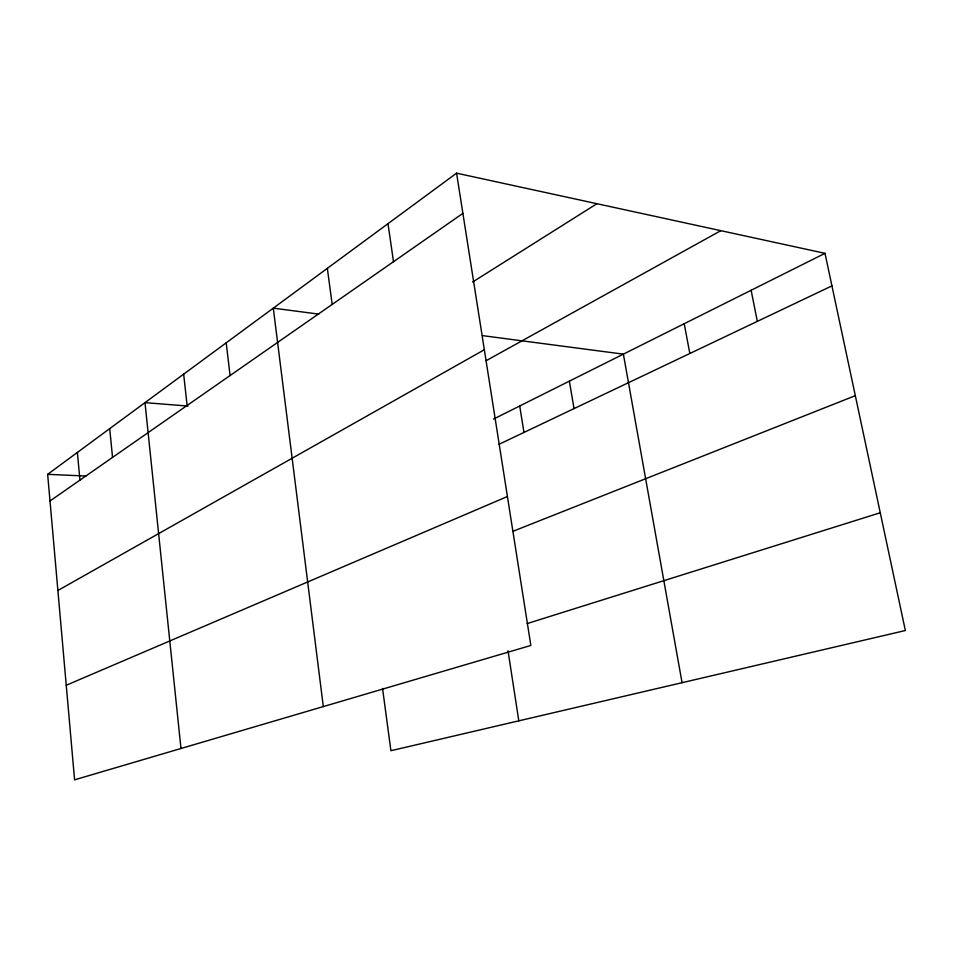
<?xml version="1.0" encoding="UTF-8"?>
<svg xmlns="http://www.w3.org/2000/svg" width="953" height="953" viewBox="0 0 953 953"><rect width="100%" height="100%" fill="white"/><g stroke="black" fill="none" stroke-linecap="round" stroke-linejoin="round"><path stroke-width="1.43" d="M456.57 173.172L530.845 645.467L74.584 779.828L47.65 474.332L456.57 173.172L825 253.331L905.35 630.529L390.921 750.714L382.546 688.435M49.997 500.98L462.896 213.365M472.605 282.04L596.923 203.704M57.895 590.479L484.338 349.739M486.078 360.734L720.825 230.662M493.535 419.07L825 253.331M498.919 444.348L831.933 285.876M66.245 685.255L507.425 496.513M512.619 531.429L855.317 395.662M527.116 623.584L880.262 512.762M47.65 474.332L85.877 476.035M187.932 406.061L144.987 402.642L180.975 748.498M318.779 314.121L273.297 308.141L323.305 706.59M482.444 335.623L623.381 354.147L682.062 682.693M751.119 290.284L757.337 321.375M684.218 323.722L689.841 353.492M569.37 381.152L574.028 408.611M519.707 405.978L523.971 432.436M508.032 650.804L518.801 720.837M387.99 223.681L393.506 261.706M327.332 268.353L332.192 304.412M226.218 342.818L230.066 375.553M183.655 374.16L187.11 405.466M109.702 428.624L112.537 457.416M77.372 452.437L79.945 480.121"/></g></svg>
